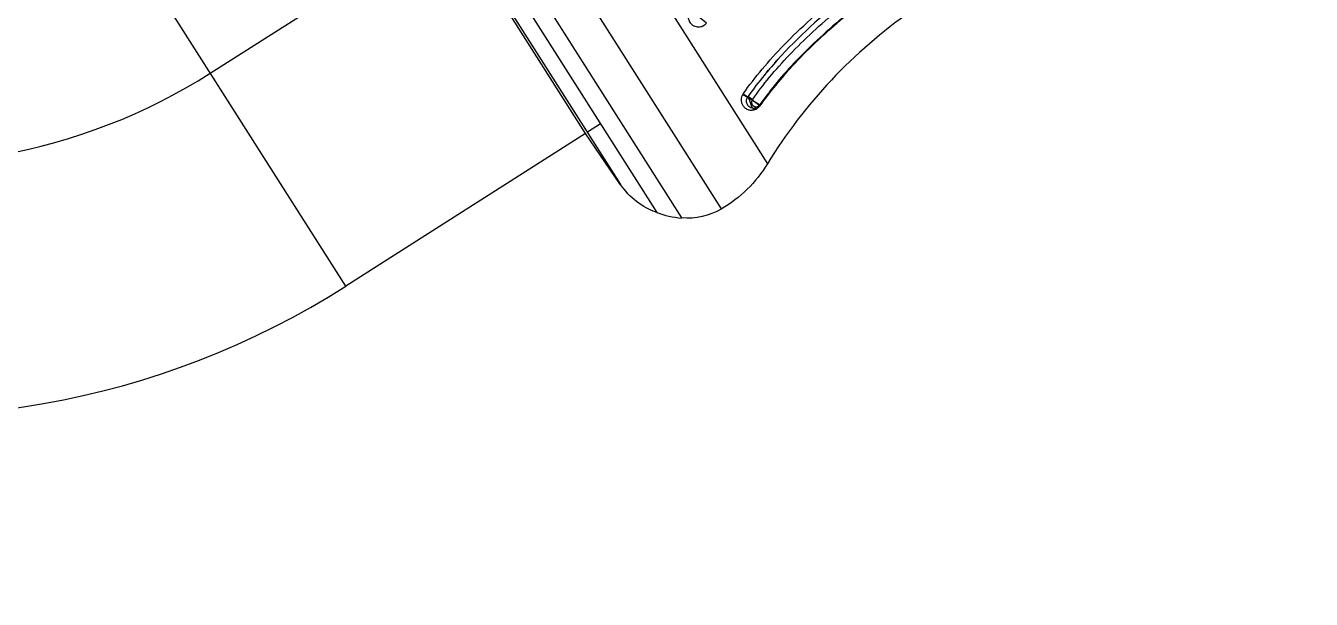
# Model space of a CAD drawing. Header units: millimetres. Extents: x 1145859089 to 1147511753, y -1047484727 to -1047247487.
# Drawn here: x 1145997556.6 to 1145997643.2, y -1047439112.5 to -1047439073.9 of the extents above; entities that cross this region are included whole.
import ezdxf
from ezdxf.xclip import XClip

# ---------------------------------------------------------------- set-up
doc = ezdxf.new("R2010")
doc.units = ezdxf.units.MM
doc.header["$LTSCALE"] = 100
doc.header["$MEASUREMENT"] = 0
doc.header["$XCLIPFRAME"] = 2
doc.linetypes.add('단지배치도$0$CENTER', pattern=[31, 30, -0.5, 0, -0.5])
doc.layers.get('0').update_dxf_attribs({"linetype": 'CONTINUOUS'})
doc.layers.add('XREF', color=135, linetype='CONTINUOUS')
doc.layers.add('단지배치도$0$W240910', color=135, linetype='CONTINUOUS')

# ---------------------------------------------------------------- blocks, each defined once
blk = doc.blocks.new('단지배치도$0$zw$9902')
at = {"layer": '단지배치도$0$W240910', "linetype": '단지배치도$0$CENTER', "ltscale": 20}
blk.add_line((59428.184, -67707.751), (59826.424, -67454.397), dxfattribs=at)
at = {"layer": '단지배치도$0$W240910', "linetype": 'ByBlock', "ltscale": 20}
for p, q in [((59438.577, -67671.156), (59465.735, -67713.845)), ((59434.493, -67672.687), (59462.617, -67716.895)), ((59432.814, -67674.852), (59459.945, -67717.498)), ((59432.438, -67676.523), (59458.273, -67717.13)), ((59433.104, -67679.521), (59455.839, -67715.257)), ((59453.473, -67711.811), (59435.223, -67683.124)), ((59437.309, -67722.094), (59419.059, -67693.408)), ((59453.473, -67711.811), (59437.309, -67722.094)), ((59455.839, -67715.258), (59453.473, -67711.811)), ((59454.481, -67711.17), (59453.596, -67711.732))]:
    blk.add_line(p, q, dxfattribs=at)
at = {"layer": '단지배치도$0$W240910'}
for radius in [11431.377, 11931.377]:
    blk.add_arc((57394.291, -57699.4), radius, 251.6277496, 321.4181311, dxfattribs=at)
at = {"layer": '단지배치도$0$W240910', "linetype": '단지배치도$0$CENTER', "ltscale": 20}
blk.add_arc((59407.25, -67674.845), 39, 212.46387, 302.46387, dxfattribs=at)
at = {"layer": '단지배치도$0$W240910', "linetype": 'ByBlock', "ltscale": 20}
for centre, radius, start, end in [((59495.114, -67731.852), 34.458, 124.88586, 148.49471), ((59407.25, -67674.845), 56, 212.46387, 302.46387), ((59460.53, -67710.856), 6.672, 250.22063, 264.97062)]:
    blk.add_arc(centre, radius, start, end, dxfattribs=at)
for points, knots in [([(59464.094, -67709.139), (59464.891, -67708.023), (59465.813, -67706.922), (59467.973, -67704.695), (59469.252, -67703.548), (59471.435, -67701.757), (59472.33, -67701.054), (59473.284, -67700.36)], [0, 0, 0, 0, 0.371803, 0.371803, 0.774117, 0.774117, 1, 1, 1, 1]), ([(59464.716, -67709.536), (59465.07, -67709.037), (59465.841, -67708.028), (59467.188, -67706.51), (59468.773, -67704.962), (59470.468, -67703.475), (59472.118, -67702.145), (59473.188, -67701.333), (59473.711, -67700.947)], [0, 0, 0, 0, 0.166667, 0.333333, 0.5, 0.666667, 0.833333, 1, 1, 1, 1]), ([(59474.082, -67701.427), (59473.578, -67701.8), (59472.521, -67702.596), (59470.759, -67704.018), (59469.04, -67705.539), (59467.492, -67707.07), (59466.18, -67708.566), (59465.505, -67709.465), (59465.207, -67709.89)], [0, 0, 0, 0, 0.166667, 0.333333, 0.5, 0.666667, 0.833333, 1, 1, 1, 1]), ([(59472.859, -67701.136), (59472.242, -67701.602), (59469.948, -67703.387), (59467.802, -67705.312), (59466.395, -67706.872)], [4.388092, 4.388092, 4.388092, 4.388092, 7.318533, 15.39882, 15.39882, 15.39882, 15.39882]), ([(59474.093, -67701.458), (59473.582, -67701.836), (59472.531, -67702.628), (59470.863, -67703.967), (59469.224, -67705.406), (59468.073, -67706.537), (59467.483, -67707.165), (59467.373, -67707.277)], [0, 0, 0, 0, 0.1666667, 0.3333333, 0.5, 0.6666667, 0.70406, 0.70406, 0.70406, 0.70406]), ([(59474.077, -67701.498), (59473.574, -67701.869), (59472.529, -67702.658), (59470.856, -67704.008), (59469.126, -67705.507), (59467.54, -67707.097), (59466.254, -67708.562), (59465.546, -67709.493), (59465.229, -67709.939)], [0, 0, 0, 0, 0.166667, 0.333333, 0.5, 0.666667, 0.833333, 1, 1, 1, 1]), ([(59468.938, -67705.7), (59469.056, -67705.587), (59469.94, -67704.762), (59471.164, -67703.722), (59472.3, -67702.823), (59472.609, -67702.582)], [14.753255, 14.753255, 14.753255, 14.753255, 18.212067, 40.272865, 48.440986, 48.440986, 48.440986, 48.440986]), ([(59466.224, -67707.064), (59466.253, -67707.021), (59466.423, -67706.83), (59466.596, -67706.64), (59466.743, -67706.497)], [9.611629, 9.611629, 9.611629, 9.611629, 9.815078, 10.61949, 10.61949, 10.61949, 10.61949]), ([(59466.395, -67706.872), (59466.05, -67707.265), (59465.157, -67708.301), (59464.66, -67708.982), (59464.406, -67709.339)], [0.7217181, 0.7217181, 0.7217181, 0.7217181, 0.8333333, 1, 1, 1, 1]), ([(59465.232, -67709.902), (59465.809, -67709.094), (59466.519, -67708.214), (59467.28, -67707.378), (59467.373, -67707.277)], [64.116786, 64.116786, 64.116786, 64.116786, 85.159632, 88.085818, 88.085818, 88.085818, 88.085818]), ([(59467.377, -67707.28), (59467.009, -67707.679), (59466.218, -67708.583), (59465.564, -67709.436), (59465.232, -67709.902)], [0.7040608, 0.7040608, 0.7040608, 0.7040608, 0.8333333, 0.997969, 0.997969, 0.997969, 0.997969]), ([(59465.229, -67709.939), (59465.213, -67709.962), (59465.179, -67710.005), (59465.116, -67710.069), (59465.045, -67710.123), (59464.968, -67710.166), (59464.888, -67710.198), (59464.801, -67710.222), (59464.709, -67710.237), (59464.611, -67710.24), (59464.509, -67710.225), (59464.401, -67710.194), (59464.287, -67710.139), (59464.188, -67710.064), (59464.107, -67709.978), (59464.047, -67709.887), (59464.003, -67709.792), (59463.974, -67709.692), (59463.96, -67709.589), (59463.962, -67709.487), (59463.979, -67709.387), (59464.008, -67709.294), (59464.047, -67709.211), (59464.078, -67709.162), (59464.094, -67709.139)], [0, 0, 0, 0, 0.045455, 0.090909, 0.136364, 0.181818, 0.227273, 0.272727, 0.318182, 0.363636, 0.409091, 0.454545, 0.5, 0.545455, 0.590909, 0.636364, 0.681818, 0.727273, 0.772727, 0.818182, 0.863636, 0.909091, 0.954545, 1, 1, 1, 1]), ([(59464.406, -67709.339), (59464.322, -67709.452), (59464.288, -67709.691), (59464.426, -67709.981), (59464.595, -67710.097), (59464.732, -67710.124), (59464.752, -67710.125)], [0, 0, 0, 0, 0.000409303, 0.000702655, 0.001219115, 0.001298733, 0.001298733, 0.001298733, 0.001298733]), ([(59465.207, -67709.89), (59465.197, -67709.903), (59465.175, -67709.928), (59465.138, -67709.961), (59465.096, -67709.986), (59465.051, -67710.002), (59465.004, -67710.013), (59464.955, -67710.014), (59464.9, -67710.011), (59464.845, -67709.99), (59464.791, -67709.961), (59464.746, -67709.922), (59464.712, -67709.88), (59464.687, -67709.834), (59464.67, -67709.785), (59464.661, -67709.735), (59464.66, -67709.685), (59464.669, -67709.635), (59464.686, -67709.587), (59464.705, -67709.553), (59464.716, -67709.536)], [0, 0, 0, 0, 0.055556, 0.111111, 0.166667, 0.222222, 0.277778, 0.333333, 0.388889, 0.444444, 0.5, 0.555556, 0.611111, 0.666667, 0.722222, 0.777778, 0.833333, 0.888889, 0.944444, 1, 1, 1, 1]), ([(59464.752, -67710.125), (59464.764, -67710.126), (59464.782, -67710.126), (59464.8, -67710.121), (59464.805, -67710.12)], [0.54091182, 0.54091182, 0.54091182, 0.54091182, 0.61043366, 0.63989499, 0.63989499, 0.63989499, 0.63989499]), ([(59464.953, -67710.108), (59464.952, -67710.109), (59464.947, -67710.11), (59464.898, -67710.123), (59464.852, -67710.125), (59464.811, -67710.121), (59464.806, -67710.12), (59464.805, -67710.12)], [1.0339266, 1.0339266, 1.0339266, 1.0339266, 1.049353, 1.0759269, 1.490302, 1.5326432, 1.5467569, 1.5467569, 1.5467569, 1.5467569]), ([(59465.212, -67709.93), (59465.209, -67709.933), (59465.189, -67709.959), (59465.15, -67710.001), (59465.101, -67710.04), (59465.071, -67710.058), (59465.06, -67710.059)], [4.5419047, 4.5419047, 4.5419047, 4.5419047, 4.5698004, 4.7606577, 4.951515, 5.0798149, 5.0798149, 5.0798149, 5.0798149])]:
    blk.add_open_spline(points, degree=3, knots=knots, dxfattribs=at)
for points in [[(59461.624, -67704.381), (59461.598, -67704.411), (59461.541, -67704.468), (59461.436, -67704.543), (59461.31, -67704.602), (59461.163, -67704.635), (59461.003, -67704.637), (59460.837, -67704.598), (59460.687, -67704.52), (59460.567, -67704.415), (59460.479, -67704.294), (59460.422, -67704.167), (59460.393, -67704.042), (59460.387, -67703.919), (59460.403, -67703.797), (59460.437, -67703.682), (59460.489, -67703.578), (59460.533, -67703.519), (59460.557, -67703.491)], [(59465.686, -67707.678), (59465.788, -67707.556), (59465.892, -67707.434), (59466.002, -67707.318)], [(59464.094, -67709.139), (59464.106, -67709.154), (59464.146, -67709.193), (59464.224, -67709.255), (59464.31, -67709.31), (59464.375, -67709.339), (59464.401, -67709.343), (59464.405, -67709.338)], [(59464.716, -67709.536), (59464.704, -67709.521), (59464.665, -67709.483), (59464.586, -67709.421), (59464.501, -67709.366), (59464.436, -67709.337), (59464.41, -67709.334), (59464.406, -67709.339)], [(59464.845, -67710.121), (59464.826, -67710.129), (59464.808, -67710.129), (59464.79, -67710.129)], [(59464.818, -67710.129), (59464.818, -67710.129), (59464.819, -67710.129), (59464.819, -67710.129)], [(59464.953, -67710.108), (59464.983, -67710.101), (59465.015, -67710.087), (59465.046, -67710.072)], [(59465.046, -67710.072), (59465.109, -67710.04), (59465.172, -67709.984), (59465.218, -67709.918)], [(59465.06, -67710.059), (59465.064, -67710.062), (59465.07, -67710.059), (59465.076, -67710.055)], [(59465.229, -67709.939), (59465.221, -67709.929), (59465.217, -67709.922), (59465.185, -67709.963)], [(59465.207, -67709.89), (59465.218, -67709.904), (59465.222, -67709.914), (59465.219, -67709.919)], [(59465.218, -67709.918), (59465.219, -67709.919), (59465.219, -67709.919), (59465.219, -67709.919)], [(59465.735, -67713.845), (59464.97, -67715.103), (59463.889, -67716.161), (59462.618, -67716.896)], [(59458.271, -67717.135), (59457.296, -67716.785), (59456.431, -67716.116), (59455.839, -67715.257)], [(59462.618, -67716.896), (59461.822, -67717.372), (59460.873, -67717.587), (59459.945, -67717.5)]]:
    blk.add_open_spline(points, degree=3, dxfattribs=at)
blk = doc.blocks.new('단지배치도')
blk.add_blockref('단지배치도$0$zw$9902', (141034.193, 142437.157))

msp = doc.modelspace()

# ---------------------------------------------------------------- block references
at = {"layer": 'XREF'}
ref = msp.add_blockref('단지배치도', (1145797106.633357, -1047513806.462535), dxfattribs=at)
XClip(ref).set_block_clipping_path([(72982.4064819524, 34919.7593965302), (360382.4067475507, 255319.7593436702)])

doc.saveas('drawing.dxf')
